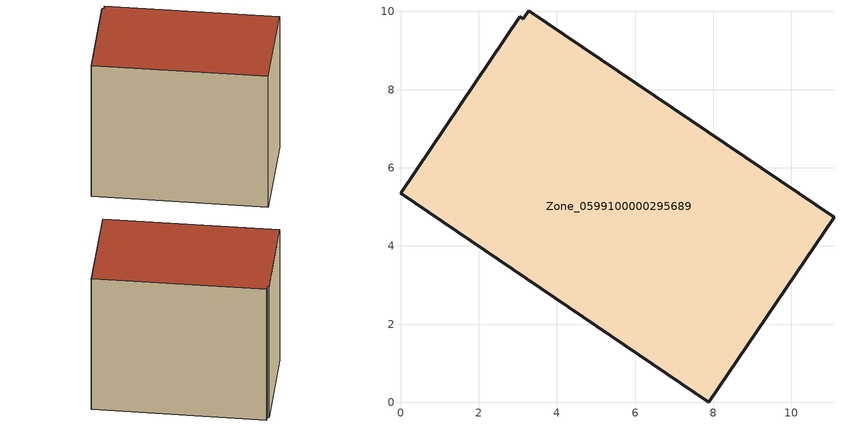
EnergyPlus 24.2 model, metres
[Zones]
Zone_0599100000295689
 floor ground (C_G): 3.28,10.02 11.09,4.73 7.89,0 0,5.35 3.05,9.87 3.14,9.81 z1.41
 wall outside (C_F): 7.89,0 11.09,4.73 3.28,10.02 3.14,9.81 3.05,9.87 0,5.35 7.89,0 z1.41:9.87
 roof outside (C_R): 11.09,4.73 3.28,10.02 3.14,9.81 3.05,9.87 0,5.35 7.89,0 z9.87
[BUILDING]
Pand.0599100000295689: North Axis=0; Terrain=City; Loads Convergence Tolerance Value=0.04; Temperature Convergence Tolerance Value=0.4; Solar Distribution=FullExterior; Maximum Number of Warmup Days=25; Minimum Number of Warmup Days=1
[Site:Location]
Rotterdam.The.Hague.AP_ZH_NLD Design_Conditions: Latitude=51.96; Longitude=4.45; Time Zone=1; Elevation=-4.5
[SITE:GROUNDTEMPERATURE:BUILDINGSURFACE]
18, 18, 18, 18, 18, 18, 18, 18, 18, 18, 18, 18
[MATERIAL] Thermal Absorptance=0.9; Solar Absorptance=0.7; Visible Absorptance=0.7
Name | Roughness | Thickness | Conductivity | Density | Specific Heat
G.TI.1975-1991 | MediumSmooth | 0.15 | 0.288461 | 540 | 1210
F.TI.1975-1991 | Rough | 0.3 | 0.230769 | 1920 | 840
R.TI.1975-1991 | MediumRough | 0.2 | 0.153846 | 1500 | 1000
[CONSTRUCTION]
C_G: G.TI.1975-1991
C_F: F.TI.1975-1991
C_R: R.TI.1975-1991
[ZONE]
Zone_0599100000295689: Type=1; Multiplier=1; Ceiling Height=Autocalculate; Volume=Autocalculate; Floor Area=autocalculate; Part of Total Floor Area=Yes
[ZONEINFILTRATION:DESIGNFLOWRATE]
Infil_Zone_0599100000295689: Zone or ZoneList or Space or SpaceList=Zone_0599100000295689; Schedule=AlwaysOn; Design Flow Rate Calculation Method=Flow/Area; Flow Rate per Floor Area=0.003; Constant Term Coefficient=1; Temperature Term Coefficient=0; Velocity Term Coefficient=0; Velocity Squared Term Coefficient=0
[HVACTEMPLATE:ZONE:IDEALLOADSAIRSYSTEM]
Zone_0599100000295689: Maximum Heating Supply Air Temperature=50; Minimum Cooling Supply Air Temperature=13; Maximum Heating Supply Air Humidity Ratio=0.0156; Minimum Cooling Supply Air Humidity Ratio=0.0077; Heating Limit=NoLimit; Cooling Limit=NoLimit; Dehumidification Control Type=ConstantSensibleHeatRatio; Cooling Sensible Heat Ratio=0.7; Dehumidification Setpoint=60; Humidification Control Type=None; Humidification Setpoint=30; Outdoor Air Method=None; Outdoor Air Flow Rate per Person=0.00944; Outdoor Air Flow Rate per Zone Floor Area=0; Outdoor Air Flow Rate per Zone=0; Demand Controlled Ventilation Type=None; Outdoor Air Economizer Type=NoEconomizer; Heat Recovery Type=None; Sensible Heat Recovery Effectiveness=0.7; Latent Heat Recovery Effectiveness=0.65
[ZONECONTROL:THERMOSTAT]
ThermostatControl_Zone_0599100000295689: Zone or ZoneList=Zone_0599100000295689; Control Type Schedule=DualSetpointControlType; Control 1=Thermostat_Zone_0599100000295689; Temperature Difference Between Cutout And Setpoint=0
[THERMOSTATSETPOINT:DUALSETPOINT]
Thermostat_Zone_0599100000295689: Heating Setpoint Temperature Schedule=HeatingSetpoint_Zone_0599100000295689; Cooling Setpoint Temperature Schedule=CoolingSetpoint_Zone_0599100000295689
[SCHEDULE:COMPACT]
HeatingSetpoint_Zone_0599100000295689: Through: 12/31, For: AllDays, Until: 24:00, 21
CoolingSetpoint_Zone_0599100000295689: Through: 12/31, For: AllDays, Until: 24:00, 24
DualSetpointControlType: Through: 12/31, For: AllDays, Until: 24:00, 4
AlwaysOn: Through: 12/31, For: AllDays, Until: 24:00, 1
